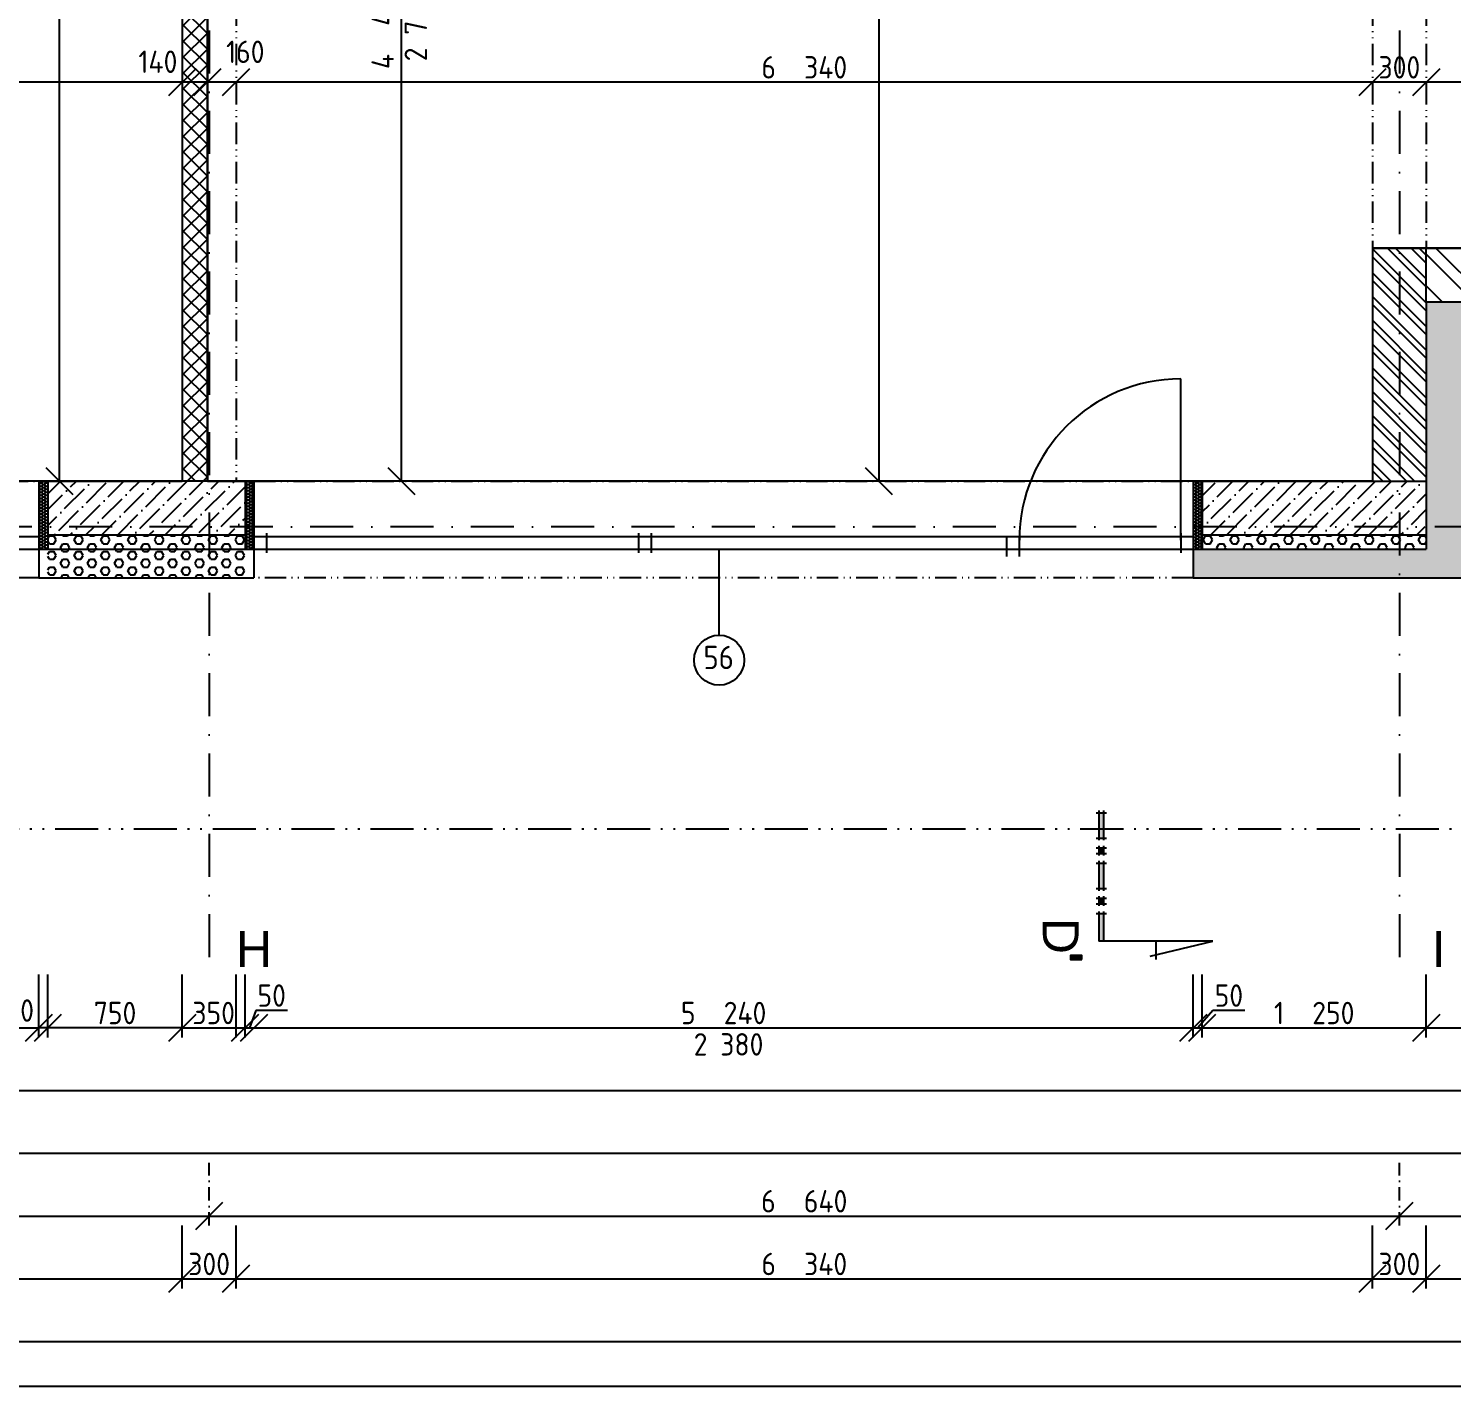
# Model space of a CAD drawing. Extents: x 4511820 to 5180432, y -1526536 to -944957.
# Drawn here: x 5013183 to 5021122, y -1436479 to -1428903 of the extents above; entities that cross this region are included whole.
import ezdxf

# ---------------------------------------------------------------- set-up
doc = ezdxf.new("R2010")
doc.units = 0
doc.header["$MEASUREMENT"] = 0
doc.linetypes.add('ACAD_ISO12W100', pattern=[22, 12, -3, 0.5, -3, 0.5, -3])
doc.linetypes.add('BODKOCIARKOVANA_3', pattern=[5.6, 3, -1.3, 0, -1.3])
doc.layers.get('0').update_dxf_attribs({"linetype": 'CONTINUOUS'})
doc.layers.get('Defpoints').update_dxf_attribs({"color": 61, "linetype": 'CONTINUOUS'})
for name, color, linetype in [('KÓTY', 4, 'CONTINUOUS'), ('MÚRY', 1, 'CONTINUOUS'), ('OKNÁ', 143, 'CONTINUOUS'), ('osi', 253, 'CONTINUOUS'), ('Plochy', 41, 'CONTINUOUS'), ('TENKÁ', 7, 'CONTINUOUS'), ('ŠRAFY', 82, 'CONTINUOUS')]:
    doc.layers.add(name, color=color, linetype=linetype)
doc.styles.add('styl1', font='arial.ttf')
doc.styles.add('STYLE1', font='isocp.shx')
doc.dimstyles.new('STANDARD-50', dxfattribs={"dimtxt": 125, "dimasz": 150, "dimexe": 10, "dimexo": 200, "dimgap": 20, "dimtad": 1, "dimdsep": 46, "dimlunit": 6, "dimtxsty": 'STYLE1', "dimblk1": 'OBLIQUE', "dimblk2": 'OBLIQUE', "dimsah": 1, "dimcen": 2.5, "dimse1": 1, "dimse2": 1, "dimadec": 0, "dimazin": 0, "dimtfac": 1, "dimtmove": 1, "dimatfit": 3, "dimldrblk": 'OBLIQUE', "dimfxl": 1, "dimtolj": 1, "dimtzin": 0, "dimarcsym": 0})
pattern_1 = [(45, (584112, 0), (33.1456304, 121.533978), [156.25, -31.25, 0, -31.25])]
pattern_2 = [(0, (9e-09, -175781), (0, 43.3012702), [25, -50]), (120, (9e-09, -175781), (-37.5, -21.6506351), [25, -50]), (60, (25, -175781), (-37.5, 21.6506351), [25, -50])]
pattern_3 = [(0, (671498.856, -26883.5), (15, 8.660254038), [10, -20]), (120, (671498.856, -26883.5), (-15, 8.660254038), [10, -20]), (60, (671498.856, -26883.5), (1e-14, 17.320508076), [-20, 10])]

# ---------------------------------------------------------------- blocks, each defined once
blk = doc.blocks.new('_OBLIQUE')
at = {"color": 0, "linetype": 'ByBlock'}
blk.add_line((-0.5, -0.5), (0.5, 0.5), dxfattribs=at)
blk = doc.blocks.new('*D13543')
at = {"layer": 'Defpoints', "color": 0}
for p in [(5007576, -1431683), (5014191, -1431683), (5014191, -1435527.7)]:
    blk.add_point(p, dxfattribs=at)
at = {"layer": 'KÓTY', "color": 0, "lineweight": -2}
blk.add_line((5007576, -1435527.7), (5014191, -1435527.7), dxfattribs=at)
at = {"layer": 'KÓTY', "color": 0, "linetype": 'ByBlock', "lineweight": -2, "xscale": 150, "yscale": 150, "zscale": 150, "rotation": 180}
blk.add_blockref('_OBLIQUE', (5007576, -1435527.7), dxfattribs=at)
at = {"layer": 'KÓTY', "color": 0, "linetype": 'ByBlock', "lineweight": -2, "xscale": 150, "yscale": 150, "zscale": 150}
blk.add_blockref('_OBLIQUE', (5014191, -1435527.7), dxfattribs=at)
at = {"layer": 'KÓTY', "color": 0, "insert": (5010883.5, -1435445.2), "char_height": 125, "attachment_point": 5, "style": 'STYLE1'}
blk.add_mtext('\\A1;6ﾠ615', dxfattribs=at)
blk = doc.blocks.new('*D13544')
at = {"layer": 'Defpoints', "color": 0}
for p in [(5014191, -1431683), (5020831, -1431683), (5020831, -1435527.7)]:
    blk.add_point(p, dxfattribs=at)
at = {"layer": 'KÓTY', "color": 0, "lineweight": -2}
blk.add_line((5014191, -1435527.7), (5020831, -1435527.7), dxfattribs=at)
at = {"layer": 'KÓTY', "color": 0, "linetype": 'ByBlock', "lineweight": -2, "xscale": 150, "yscale": 150, "zscale": 150, "rotation": 180}
blk.add_blockref('_OBLIQUE', (5014191, -1435527.7), dxfattribs=at)
at = {"layer": 'KÓTY', "color": 0, "linetype": 'ByBlock', "lineweight": -2, "xscale": 150, "yscale": 150, "zscale": 150}
blk.add_blockref('_OBLIQUE', (5020831, -1435527.7), dxfattribs=at)
at = {"layer": 'KÓTY', "color": 0, "insert": (5017511, -1435445.2), "char_height": 125, "attachment_point": 5, "style": 'STYLE1'}
blk.add_mtext('\\A1;6ﾠ640', dxfattribs=at)
blk = doc.blocks.new('*D13545')
at = {"layer": 'Defpoints', "color": 0}
for p in [(5020831, -1431683), (5027471, -1431683), (5027471, -1435527.7)]:
    blk.add_point(p, dxfattribs=at)
at = {"layer": 'KÓTY', "color": 0, "lineweight": -2}
blk.add_line((5020831, -1435527.7), (5027471, -1435527.7), dxfattribs=at)
at = {"layer": 'KÓTY', "color": 0, "linetype": 'ByBlock', "lineweight": -2, "xscale": 150, "yscale": 150, "zscale": 150, "rotation": 180}
blk.add_blockref('_OBLIQUE', (5020831, -1435527.7), dxfattribs=at)
at = {"layer": 'KÓTY', "color": 0, "linetype": 'ByBlock', "lineweight": -2, "xscale": 150, "yscale": 150, "zscale": 150}
blk.add_blockref('_OBLIQUE', (5027471, -1435527.7), dxfattribs=at)
at = {"layer": 'KÓTY', "color": 0, "insert": (5024151, -1435445.2), "char_height": 125, "attachment_point": 5, "style": 'STYLE1'}
blk.add_mtext('\\A1;6ﾠ640', dxfattribs=at)
blk = doc.blocks.new('*D13555')
at = {"layer": 'Defpoints', "color": 0}
for p in [(5007701, -1431428), (5014041, -1431428), (5014041, -1435877.7)]:
    blk.add_point(p, dxfattribs=at)
at = {"layer": 'KÓTY', "color": 0, "lineweight": -2}
blk.add_line((5007701, -1435877.7), (5014041, -1435877.7), dxfattribs=at)
at = {"layer": 'KÓTY', "color": 0, "linetype": 'ByBlock', "lineweight": -2, "xscale": 150, "yscale": 150, "zscale": 150, "rotation": 180}
blk.add_blockref('_OBLIQUE', (5007701, -1435877.7), dxfattribs=at)
at = {"layer": 'KÓTY', "color": 0, "linetype": 'ByBlock', "lineweight": -2, "xscale": 150, "yscale": 150, "zscale": 150}
blk.add_blockref('_OBLIQUE', (5014041, -1435877.7), dxfattribs=at)
at = {"layer": 'KÓTY', "color": 0, "insert": (5010871, -1435795.2), "char_height": 125, "attachment_point": 5, "style": 'STYLE1'}
blk.add_mtext('\\A1;6ﾠ340', dxfattribs=at)
blk = doc.blocks.new('*D13556')
at = {"layer": 'Defpoints', "color": 0}
for p in [(5014041, -1431428), (5014341, -1431428), (5014341, -1435877.7)]:
    blk.add_point(p, dxfattribs=at)
at = {"layer": 'KÓTY', "color": 0, "lineweight": -2}
blk.add_line((5014041, -1435877.7), (5014341, -1435877.7), dxfattribs=at)
at = {"layer": 'KÓTY', "color": 0, "linetype": 'ByBlock', "lineweight": -2, "xscale": 150, "yscale": 150, "zscale": 150, "rotation": 180}
blk.add_blockref('_OBLIQUE', (5014041, -1435877.7), dxfattribs=at)
at = {"layer": 'KÓTY', "color": 0, "linetype": 'ByBlock', "lineweight": -2, "xscale": 150, "yscale": 150, "zscale": 150}
blk.add_blockref('_OBLIQUE', (5014341, -1435877.7), dxfattribs=at)
at = {"layer": 'KÓTY', "color": 0, "insert": (5014191, -1435795.2), "char_height": 125, "attachment_point": 5, "style": 'STYLE1'}
blk.add_mtext('\\A1;300', dxfattribs=at)
blk = doc.blocks.new('*D13557')
at = {"layer": 'Defpoints', "color": 0}
for p in [(5014341, -1431428), (5020681, -1431428), (5020681, -1435877.7)]:
    blk.add_point(p, dxfattribs=at)
at = {"layer": 'KÓTY', "color": 0, "lineweight": -2}
blk.add_line((5014341, -1435877.7), (5020681, -1435877.7), dxfattribs=at)
at = {"layer": 'KÓTY', "color": 0, "linetype": 'ByBlock', "lineweight": -2, "xscale": 150, "yscale": 150, "zscale": 150, "rotation": 180}
blk.add_blockref('_OBLIQUE', (5014341, -1435877.7), dxfattribs=at)
at = {"layer": 'KÓTY', "color": 0, "linetype": 'ByBlock', "lineweight": -2, "xscale": 150, "yscale": 150, "zscale": 150}
blk.add_blockref('_OBLIQUE', (5020681, -1435877.7), dxfattribs=at)
at = {"layer": 'KÓTY', "color": 0, "insert": (5017511, -1435795.2), "char_height": 125, "attachment_point": 5, "style": 'STYLE1'}
blk.add_mtext('\\A1;6ﾠ340', dxfattribs=at)
blk = doc.blocks.new('*D13558')
at = {"layer": 'Defpoints', "color": 0}
for p in [(5020681, -1431428), (5020981, -1431428), (5020981, -1435877.7)]:
    blk.add_point(p, dxfattribs=at)
at = {"layer": 'KÓTY', "color": 0, "lineweight": -2}
blk.add_line((5020681, -1435877.7), (5020981, -1435877.7), dxfattribs=at)
at = {"layer": 'KÓTY', "color": 0, "linetype": 'ByBlock', "lineweight": -2, "xscale": 150, "yscale": 150, "zscale": 150, "rotation": 180}
blk.add_blockref('_OBLIQUE', (5020681, -1435877.7), dxfattribs=at)
at = {"layer": 'KÓTY', "color": 0, "linetype": 'ByBlock', "lineweight": -2, "xscale": 150, "yscale": 150, "zscale": 150}
blk.add_blockref('_OBLIQUE', (5020981, -1435877.7), dxfattribs=at)
at = {"layer": 'KÓTY', "color": 0, "insert": (5020831, -1435795.2), "char_height": 125, "attachment_point": 5, "style": 'STYLE1'}
blk.add_mtext('\\A1;300', dxfattribs=at)
blk = doc.blocks.new('*D13560')
at = {"layer": 'Defpoints', "color": 0}
for p in [(4980571, -1429158), (5040921, -1429158), (5040921, -1435177.7)]:
    blk.add_point(p, dxfattribs=at)
at = {"layer": 'KÓTY', "color": 0, "lineweight": -2}
blk.add_line((4980571, -1435177.7), (5040921, -1435177.7), dxfattribs=at)
at = {"layer": 'KÓTY', "color": 0, "linetype": 'ByBlock', "lineweight": -2, "xscale": 150, "yscale": 150, "zscale": 150, "rotation": 180}
blk.add_blockref('_OBLIQUE', (4980571, -1435177.7), dxfattribs=at)
at = {"layer": 'KÓTY', "color": 0, "linetype": 'ByBlock', "lineweight": -2, "xscale": 150, "yscale": 150, "zscale": 150}
blk.add_blockref('_OBLIQUE', (5040921, -1435177.7), dxfattribs=at)
at = {"layer": 'KÓTY', "color": 0, "insert": (5010746, -1435095.2), "char_height": 125, "attachment_point": 5, "style": 'STYLE1'}
blk.add_mtext('\\A1;60ﾠ350', dxfattribs=at)
blk = doc.blocks.new('*D13564')
at = {"layer": 'Defpoints', "color": 0}
for p in [(5027241, -1430128), (5020981, -1430428), (5027241, -1435877.7)]:
    blk.add_point(p, dxfattribs=at)
at = {"layer": 'KÓTY', "color": 0, "lineweight": -2}
blk.add_line((5020981, -1435877.7), (5027241, -1435877.7), dxfattribs=at)
at = {"layer": 'KÓTY', "color": 0, "linetype": 'ByBlock', "lineweight": -2, "xscale": 150, "yscale": 150, "zscale": 150, "rotation": 180}
blk.add_blockref('_OBLIQUE', (5020981, -1435877.7), dxfattribs=at)
at = {"layer": 'KÓTY', "color": 0, "linetype": 'ByBlock', "lineweight": -2, "xscale": 150, "yscale": 150, "zscale": 150}
blk.add_blockref('_OBLIQUE', (5027241, -1435877.7), dxfattribs=at)
at = {"layer": 'KÓTY', "color": 0, "insert": (5024111, -1435795.2), "char_height": 125, "attachment_point": 5, "style": 'STYLE1'}
blk.add_mtext('\\A1;6ﾠ260', dxfattribs=at)
blk = doc.blocks.new('*D13573')
at = {"layer": 'Defpoints', "color": 0}
for p in [(5022731, -1430428), (5020981, -1431808), (5022731, -1434477.7)]:
    blk.add_point(p, dxfattribs=at)
at = {"layer": 'KÓTY', "color": 0, "lineweight": -2}
blk.add_line((5020981, -1434477.7), (5022731, -1434477.7), dxfattribs=at)
at = {"layer": 'KÓTY', "color": 0, "linetype": 'ByBlock', "lineweight": -2, "xscale": 150, "yscale": 150, "zscale": 150, "rotation": 180}
blk.add_blockref('_OBLIQUE', (5020981, -1434477.7), dxfattribs=at)
at = {"layer": 'KÓTY', "color": 0, "linetype": 'ByBlock', "lineweight": -2, "xscale": 150, "yscale": 150, "zscale": 150}
blk.add_blockref('_OBLIQUE', (5022731, -1434477.7), dxfattribs=at)
at = {"layer": 'KÓTY', "color": 0, "insert": (5021856, -1434395.2), "char_height": 125, "attachment_point": 5, "style": 'STYLE1'}
blk.add_mtext('\\A1;1ﾠ750', dxfattribs=at)
blk = doc.blocks.new('*D13579')
at = {"layer": 'Defpoints', "color": 0}
for p in [(5040921, -1431808), (5007451, -1431968), (5040921, -1434827.7)]:
    blk.add_point(p, dxfattribs=at)
at = {"layer": 'KÓTY', "color": 0, "lineweight": -2}
blk.add_line((5007451, -1434827.7), (5040921, -1434827.7), dxfattribs=at)
at = {"layer": 'KÓTY', "color": 0, "linetype": 'ByBlock', "lineweight": -2, "xscale": 150, "yscale": 150, "zscale": 150, "rotation": 180}
blk.add_blockref('_OBLIQUE', (5007451, -1434827.7), dxfattribs=at)
at = {"layer": 'KÓTY', "color": 0, "linetype": 'ByBlock', "lineweight": -2, "xscale": 150, "yscale": 150, "zscale": 150}
blk.add_blockref('_OBLIQUE', (5040921, -1434827.7), dxfattribs=at)
at = {"layer": 'KÓTY', "color": 0, "insert": (5024186, -1434745.2), "char_height": 125, "attachment_point": 5, "style": 'STYLE1'}
blk.add_mtext('\\A1;33ﾠ470', dxfattribs=at)
blk = doc.blocks.new('*D13583')
at = {"layer": 'Defpoints', "color": 0}
for p in [(5014041, -1431808), (5014391, -1431808), (5014391, -1434477.7)]:
    blk.add_point(p, dxfattribs=at)
at = {"layer": 'KÓTY', "color": 0, "lineweight": -2}
blk.add_line((5014041, -1434477.7), (5014391, -1434477.7), dxfattribs=at)
at = {"layer": 'KÓTY', "color": 0, "linetype": 'ByBlock', "lineweight": -2, "xscale": 150, "yscale": 150, "zscale": 150, "rotation": 180}
blk.add_blockref('_OBLIQUE', (5014041, -1434477.7), dxfattribs=at)
at = {"layer": 'KÓTY', "color": 0, "linetype": 'ByBlock', "lineweight": -2, "xscale": 150, "yscale": 150, "zscale": 150}
blk.add_blockref('_OBLIQUE', (5014391, -1434477.7), dxfattribs=at)
at = {"layer": 'KÓTY', "color": 0, "insert": (5014216, -1434395.2), "char_height": 125, "attachment_point": 5, "style": 'STYLE1'}
blk.add_mtext('\\A1;350', dxfattribs=at)
blk = doc.blocks.new('*D13584')
at = {"layer": 'Defpoints', "color": 0}
for p in [(5014391, -1431808), (5014441, -1431808), (5014441, -1434477.7)]:
    blk.add_point(p, dxfattribs=at)
at = {"layer": 'KÓTY', "color": 0, "lineweight": -2}
for p, q in [((5014451, -1434380.5), (5014416, -1434477.7)), ((5014628.6, -1434380.5), (5014451, -1434380.5)), ((5014391, -1434477.7), (5014441, -1434477.7))]:
    blk.add_line(p, q, dxfattribs=at)
at = {"layer": 'KÓTY', "color": 0, "linetype": 'ByBlock', "lineweight": -2, "xscale": 150, "yscale": 150, "zscale": 150, "rotation": 180}
blk.add_blockref('_OBLIQUE', (5014391, -1434477.7), dxfattribs=at)
at = {"layer": 'KÓTY', "color": 0, "linetype": 'ByBlock', "lineweight": -2, "xscale": 150, "yscale": 150, "zscale": 150}
blk.add_blockref('_OBLIQUE', (5014441, -1434477.7), dxfattribs=at)
at = {"layer": 'KÓTY', "color": 0, "insert": (5014539.8, -1434298), "char_height": 125, "attachment_point": 5, "style": 'STYLE1'}
blk.add_mtext('\\A1;50', dxfattribs=at)
blk = doc.blocks.new('*D13592')
at = {"layer": 'Defpoints', "color": 0}
for p in [(5008001, -1431968), (5013241, -1431968), (5013241, -1434477.7)]:
    blk.add_point(p, dxfattribs=at)
at = {"layer": 'KÓTY', "color": 0, "lineweight": -2}
blk.add_line((5008001, -1434477.7), (5013241, -1434477.7), dxfattribs=at)
at = {"layer": 'KÓTY', "color": 0, "linetype": 'ByBlock', "lineweight": -2, "xscale": 150, "yscale": 150, "zscale": 150, "rotation": 180}
blk.add_blockref('_OBLIQUE', (5008001, -1434477.7), dxfattribs=at)
at = {"layer": 'KÓTY', "color": 0, "linetype": 'ByBlock', "lineweight": -2, "xscale": 150, "yscale": 150, "zscale": 150}
blk.add_blockref('_OBLIQUE', (5013241, -1434477.7), dxfattribs=at)
at = {"layer": 'KÓTY', "color": 0, "insert": (5010621, -1434395.2), "char_height": 125, "attachment_point": 5, "style": 'STYLE1'}
blk.add_mtext('\\A1;5ﾠ240', dxfattribs=at)
blk = doc.blocks.new('*D13594')
at = {"layer": 'Defpoints', "color": 0}
for p in [(5019731, -1431808), (5020981, -1431808), (5020981, -1434477.7)]:
    blk.add_point(p, dxfattribs=at)
at = {"layer": 'KÓTY', "color": 0, "lineweight": -2}
blk.add_line((5019731, -1434477.7), (5020981, -1434477.7), dxfattribs=at)
at = {"layer": 'KÓTY', "color": 0, "linetype": 'ByBlock', "lineweight": -2, "xscale": 150, "yscale": 150, "zscale": 150, "rotation": 180}
blk.add_blockref('_OBLIQUE', (5019731, -1434477.7), dxfattribs=at)
at = {"layer": 'KÓTY', "color": 0, "linetype": 'ByBlock', "lineweight": -2, "xscale": 150, "yscale": 150, "zscale": 150}
blk.add_blockref('_OBLIQUE', (5020981, -1434477.7), dxfattribs=at)
at = {"layer": 'KÓTY', "color": 0, "insert": (5020356, -1434395.2), "char_height": 125, "attachment_point": 5, "style": 'STYLE1'}
blk.add_mtext('\\A1;1ﾠ250', dxfattribs=at)
blk = doc.blocks.new('*D13595')
at = {"layer": 'Defpoints', "color": 0}
for p in [(5019681, -1431808), (5019731, -1431808), (5019731, -1434477.7)]:
    blk.add_point(p, dxfattribs=at)
at = {"layer": 'KÓTY', "color": 0, "lineweight": -2}
for p, q in [((5019791, -1434380.5), (5019706, -1434477.7)), ((5019968.6, -1434380.5), (5019791, -1434380.5)), ((5019681, -1434477.7), (5019731, -1434477.7))]:
    blk.add_line(p, q, dxfattribs=at)
at = {"layer": 'KÓTY', "color": 0, "linetype": 'ByBlock', "lineweight": -2, "xscale": 150, "yscale": 150, "zscale": 150, "rotation": 180}
blk.add_blockref('_OBLIQUE', (5019681, -1434477.7), dxfattribs=at)
at = {"layer": 'KÓTY', "color": 0, "linetype": 'ByBlock', "lineweight": -2, "xscale": 150, "yscale": 150, "zscale": 150}
blk.add_blockref('_OBLIQUE', (5019731, -1434477.7), dxfattribs=at)
at = {"layer": 'KÓTY', "color": 0, "insert": (5019879.8, -1434298), "char_height": 125, "attachment_point": 5, "style": 'STYLE1'}
blk.add_mtext('\\A1;50', dxfattribs=at)
blk = doc.blocks.new('*D21732')
at = {"layer": 'Defpoints', "color": 0}
for p in [(5020981, -1429202.5), (5020981, -1429202.5), (5024591, -1429202.5)]:
    blk.add_point(p, dxfattribs=at)
at = {"layer": 'KÓTY', "color": 0, "lineweight": -2}
blk.add_line((5024591, -1429202.5), (5020981, -1429202.5), dxfattribs=at)
at = {"layer": 'KÓTY', "color": 0, "linetype": 'ByBlock', "lineweight": -2, "xscale": 150, "yscale": 150, "zscale": 150, "rotation": 180}
blk.add_blockref('_OBLIQUE', (5020981, -1429202.5), dxfattribs=at)
at = {"layer": 'KÓTY', "color": 0, "linetype": 'ByBlock', "lineweight": -2, "xscale": 150, "yscale": 150, "zscale": 150}
blk.add_blockref('_OBLIQUE', (5024591, -1429202.5), dxfattribs=at)
at = {"layer": 'KÓTY', "color": 0, "insert": (5022786, -1429120), "char_height": 125, "attachment_point": 5, "style": 'STYLE1'}
blk.add_mtext('\\A1;3ﾠ610', dxfattribs=at)
blk = doc.blocks.new('*D21733')
at = {"layer": 'Defpoints', "color": 0}
for p in [(5020681, -1429202.5), (5020681, -1429202.5), (5020981, -1429202.5)]:
    blk.add_point(p, dxfattribs=at)
at = {"layer": 'KÓTY', "color": 0, "lineweight": -2}
blk.add_line((5020981, -1429202.5), (5020681, -1429202.5), dxfattribs=at)
at = {"layer": 'KÓTY', "color": 0, "linetype": 'ByBlock', "lineweight": -2, "xscale": 150, "yscale": 150, "zscale": 150, "rotation": 180}
blk.add_blockref('_OBLIQUE', (5020681, -1429202.5), dxfattribs=at)
at = {"layer": 'KÓTY', "color": 0, "linetype": 'ByBlock', "lineweight": -2, "xscale": 150, "yscale": 150, "zscale": 150}
blk.add_blockref('_OBLIQUE', (5020981, -1429202.5), dxfattribs=at)
at = {"layer": 'KÓTY', "color": 0, "insert": (5020831, -1429120), "char_height": 125, "attachment_point": 5, "style": 'STYLE1'}
blk.add_mtext('\\A1;300', dxfattribs=at)
blk = doc.blocks.new('*D21734')
at = {"layer": 'Defpoints', "color": 0}
for p in [(5014341, -1429202.5), (5014341, -1429218), (5020681, -1429202.5)]:
    blk.add_point(p, dxfattribs=at)
at = {"layer": 'KÓTY', "color": 0, "lineweight": -2}
blk.add_line((5020681, -1429202.5), (5014341, -1429202.5), dxfattribs=at)
at = {"layer": 'KÓTY', "color": 0, "linetype": 'ByBlock', "lineweight": -2, "xscale": 150, "yscale": 150, "zscale": 150, "rotation": 180}
blk.add_blockref('_OBLIQUE', (5014341, -1429202.5), dxfattribs=at)
at = {"layer": 'KÓTY', "color": 0, "linetype": 'ByBlock', "lineweight": -2, "xscale": 150, "yscale": 150, "zscale": 150}
blk.add_blockref('_OBLIQUE', (5020681, -1429202.5), dxfattribs=at)
at = {"layer": 'KÓTY', "color": 0, "insert": (5017511, -1429120), "char_height": 125, "attachment_point": 5, "style": 'STYLE1'}
blk.add_mtext('\\A1;6ﾠ340', dxfattribs=at)
blk = doc.blocks.new('*D21735')
at = {"layer": 'Defpoints', "color": 0}
for p in [(5014181, -1429202.5), (5014181, -1429218), (5014341, -1429218)]:
    blk.add_point(p, dxfattribs=at)
at = {"layer": 'KÓTY', "color": 0, "lineweight": -2}
blk.add_line((5014341, -1429202.5), (5014181, -1429202.5), dxfattribs=at)
at = {"layer": 'KÓTY', "color": 0, "linetype": 'ByBlock', "lineweight": -2, "xscale": 150, "yscale": 150, "zscale": 150, "rotation": 180}
blk.add_blockref('_OBLIQUE', (5014181, -1429202.5), dxfattribs=at)
at = {"layer": 'KÓTY', "color": 0, "linetype": 'ByBlock', "lineweight": -2, "xscale": 150, "yscale": 150, "zscale": 150}
blk.add_blockref('_OBLIQUE', (5014341, -1429202.5), dxfattribs=at)
at = {"layer": 'KÓTY', "color": 0, "insert": (5014392.5, -1429033.5), "char_height": 125, "attachment_point": 5, "style": 'STYLE1'}
blk.add_mtext('\\A1;160', dxfattribs=at)
blk = doc.blocks.new('*D21736')
at = {"layer": 'Defpoints', "color": 0}
for p in [(5014041, -1429202.5), (5014041, -1429218), (5014181, -1429218)]:
    blk.add_point(p, dxfattribs=at)
at = {"layer": 'KÓTY', "color": 0, "lineweight": -2}
blk.add_line((5014181, -1429202.5), (5014041, -1429202.5), dxfattribs=at)
at = {"layer": 'KÓTY', "color": 0, "linetype": 'ByBlock', "lineweight": -2, "xscale": 150, "yscale": 150, "zscale": 150, "rotation": 180}
blk.add_blockref('_OBLIQUE', (5014041, -1429202.5), dxfattribs=at)
at = {"layer": 'KÓTY', "color": 0, "linetype": 'ByBlock', "lineweight": -2, "xscale": 150, "yscale": 150, "zscale": 150}
blk.add_blockref('_OBLIQUE', (5014181, -1429202.5), dxfattribs=at)
at = {"layer": 'KÓTY', "color": 0, "insert": (5013905, -1429089), "char_height": 125, "attachment_point": 5, "style": 'STYLE1'}
blk.add_mtext('\\A1;140', dxfattribs=at)
blk = doc.blocks.new('*D21737')
at = {"layer": 'Defpoints', "color": 0}
for p in [(5007701, -1429202.5), (5007701, -1429218), (5014041, -1429218)]:
    blk.add_point(p, dxfattribs=at)
at = {"layer": 'KÓTY', "color": 0, "lineweight": -2}
blk.add_line((5014041, -1429202.5), (5007701, -1429202.5), dxfattribs=at)
at = {"layer": 'KÓTY', "color": 0, "linetype": 'ByBlock', "lineweight": -2, "xscale": 150, "yscale": 150, "zscale": 150, "rotation": 180}
blk.add_blockref('_OBLIQUE', (5007701, -1429202.5), dxfattribs=at)
at = {"layer": 'KÓTY', "color": 0, "linetype": 'ByBlock', "lineweight": -2, "xscale": 150, "yscale": 150, "zscale": 150}
blk.add_blockref('_OBLIQUE', (5014041, -1429202.5), dxfattribs=at)
at = {"layer": 'KÓTY', "color": 0, "insert": (5010871, -1429120), "char_height": 125, "attachment_point": 5, "style": 'STYLE1'}
blk.add_mtext('\\A1;6ﾠ340', dxfattribs=at)
blk = doc.blocks.new('*D21805')
at = {"layer": 'Defpoints', "color": 0}
for p in [(5020981, -1427008), (5020981, -1430128), (5021542, -1430128)]:
    blk.add_point(p, dxfattribs=at)
at = {"layer": 'KÓTY', "color": 0, "lineweight": -2}
blk.add_line((5021542, -1427008), (5021542, -1430128), dxfattribs=at)
at = {"layer": 'KÓTY', "color": 0, "linetype": 'ByBlock', "lineweight": -2, "xscale": 150, "yscale": 150, "zscale": 150}
for p, rotation in [((5021542, -1427008), 90), ((5021542, -1430128), 270)]:
    blk.add_blockref('_OBLIQUE', p, dxfattribs=dict(at, rotation=rotation))
at = {"layer": 'KÓTY', "color": 0, "insert": (5021459.5, -1428568), "char_height": 125, "attachment_point": 5, "rotation": 90, "style": 'STYLE1'}
blk.add_mtext('\\A1;3ﾠ120', dxfattribs=at)
blk = doc.blocks.new('*D21845')
at = {"layer": 'Defpoints', "color": 0}
for p in [(5014341, -1427008), (5014391, -1431428), (5015262.5, -1431428)]:
    blk.add_point(p, dxfattribs=at)
at = {"layer": 'KÓTY', "color": 0, "lineweight": -2}
blk.add_line((5015262.5, -1427008), (5015262.5, -1431428), dxfattribs=at)
at = {"layer": 'KÓTY', "color": 0, "linetype": 'ByBlock', "lineweight": -2, "xscale": 150, "yscale": 150, "zscale": 150}
for p, rotation in [((5015262.5, -1427008), 90), ((5015262.5, -1431428), 270)]:
    blk.add_blockref('_OBLIQUE', p, dxfattribs=dict(at, rotation=rotation))
at = {"layer": 'KÓTY', "color": 0, "insert": (5015159, -1428890), "char_height": 125, "attachment_point": 5, "rotation": 90, "style": 'STYLE1'}
blk.add_mtext('\\A1;4ﾠ420', dxfattribs=at)
blk = doc.blocks.new('*D33595')
at = {"layer": 'Defpoints', "color": 0}
for p in [(5020681, -1425658), (5017926.5, -1431428), (5020681, -1431428)]:
    blk.add_point(p, dxfattribs=at)
at = {"layer": 'KÓTY', "color": 0, "lineweight": -2}
blk.add_line((5017926.5, -1425658), (5017926.5, -1431428), dxfattribs=at)
at = {"layer": 'KÓTY', "color": 0, "linetype": 'ByBlock', "lineweight": -2, "xscale": 150, "yscale": 150, "zscale": 150}
for p, rotation in [((5017926.5, -1425658), 90), ((5017926.5, -1431428), 270)]:
    blk.add_blockref('_OBLIQUE', p, dxfattribs=dict(at, rotation=rotation))
at = {"layer": 'KÓTY', "color": 0, "insert": (5017843.5, -1427915), "char_height": 125, "attachment_point": 5, "rotation": 90, "style": 'STYLE1'}
blk.add_mtext('\\A1;5ﾠ770', dxfattribs=at)
blk = doc.blocks.new('*D42747')
at = {"layer": 'Defpoints', "color": 0}
for p in [(5013814.5, -1425423), (5013355, -1431428), (5013814.5, -1431428)]:
    blk.add_point(p, dxfattribs=at)
at = {"layer": 'KÓTY', "color": 0, "lineweight": -2}
blk.add_line((5013355, -1425423), (5013355, -1431428), dxfattribs=at)
at = {"layer": 'KÓTY', "color": 0, "linetype": 'ByBlock', "lineweight": -2, "xscale": 150, "yscale": 150, "zscale": 150}
for p, rotation in [((5013355, -1425423), 90), ((5013355, -1431428), 270)]:
    blk.add_blockref('_OBLIQUE', p, dxfattribs=dict(at, rotation=rotation))
at = {"layer": 'KÓTY', "color": 0, "insert": (5013272.5, -1428425.5), "char_height": 125, "attachment_point": 5, "rotation": 90, "style": 'STYLE1'}
blk.add_mtext('\\A1;6ﾠ005', dxfattribs=at)
blk = doc.blocks.new('*D48890')
at = {"layer": 'Defpoints', "color": 0}
for p in [(5013291, -1431808), (5014041, -1431808), (5013291, -1434477.7)]:
    blk.add_point(p, dxfattribs=at)
at = {"layer": 'KÓTY', "color": 0, "lineweight": -2}
blk.add_line((5014041, -1434477.7), (5013291, -1434477.7), dxfattribs=at)
at = {"layer": 'KÓTY', "color": 0, "linetype": 'ByBlock', "lineweight": -2, "xscale": 150, "yscale": 150, "zscale": 150, "rotation": 180}
blk.add_blockref('_OBLIQUE', (5013291, -1434477.7), dxfattribs=at)
at = {"layer": 'KÓTY', "color": 0, "linetype": 'ByBlock', "lineweight": -2, "xscale": 150, "yscale": 150, "zscale": 150}
blk.add_blockref('_OBLIQUE', (5014041, -1434477.7), dxfattribs=at)
at = {"layer": 'KÓTY', "color": 0, "insert": (5013666, -1434395.2), "char_height": 125, "attachment_point": 5, "style": 'STYLE1'}
blk.add_mtext('\\A1;750', dxfattribs=at)
blk = doc.blocks.new('*D48891')
at = {"layer": 'Defpoints', "color": 0}
for p in [(5013241, -1431808), (5013291, -1431808), (5013241, -1434477.7)]:
    blk.add_point(p, dxfattribs=at)
at = {"layer": 'KÓTY', "color": 0, "lineweight": -2}
blk.add_line((5013291, -1434477.7), (5013241, -1434477.7), dxfattribs=at)
at = {"layer": 'KÓTY', "color": 0, "linetype": 'ByBlock', "lineweight": -2, "xscale": 150, "yscale": 150, "zscale": 150, "rotation": 180}
blk.add_blockref('_OBLIQUE', (5013241, -1434477.7), dxfattribs=at)
at = {"layer": 'KÓTY', "color": 0, "linetype": 'ByBlock', "lineweight": -2, "xscale": 150, "yscale": 150, "zscale": 150}
blk.add_blockref('_OBLIQUE', (5013291, -1434477.7), dxfattribs=at)
at = {"layer": 'KÓTY', "color": 0, "insert": (5013134.5, -1434381.5), "char_height": 125, "attachment_point": 5, "style": 'STYLE1'}
blk.add_mtext('\\A1;50', dxfattribs=at)
blk = doc.blocks.new('*D48892')
at = {"layer": 'Defpoints', "color": 0}
for p in [(5014441, -1431808), (5019681, -1431808), (5019681, -1434477.7)]:
    blk.add_point(p, dxfattribs=at)
at = {"layer": 'KÓTY', "color": 0, "lineweight": -2}
blk.add_line((5014441, -1434477.7), (5019681, -1434477.7), dxfattribs=at)
at = {"layer": 'KÓTY', "color": 0, "linetype": 'ByBlock', "lineweight": -2, "xscale": 150, "yscale": 150, "zscale": 150, "rotation": 180}
blk.add_blockref('_OBLIQUE', (5014441, -1434477.7), dxfattribs=at)
at = {"layer": 'KÓTY', "color": 0, "linetype": 'ByBlock', "lineweight": -2, "xscale": 150, "yscale": 150, "zscale": 150}
blk.add_blockref('_OBLIQUE', (5019681, -1434477.7), dxfattribs=at)
at = {"layer": 'KÓTY', "color": 0, "insert": (5017061, -1434395.2), "char_height": 125, "attachment_point": 5, "style": 'STYLE1'}
blk.add_mtext('\\A1;5ﾠ240', dxfattribs=at)

msp = doc.modelspace()

# ---------------------------------------------------------------- hatches: boundary and pattern name
at = {"layer": 'TENKÁ'}
h = msp.add_hatch(color=256, dxfattribs=at)
h.dxf.hatch_style = 1
h.paths.add_polyline_path([(5019182.125, -1433419.482), (5019156.25, -1433419.482), (5019156.25, -1433278.357), (5019182.125, -1433278.357)])
h = msp.add_hatch(color=256, dxfattribs=at)
h.dxf.hatch_style = 1
h.paths.add_polyline_path([(5019182.125, -1433504.607), (5019156.25, -1433504.607), (5019156.25, -1433474.357), (5019182.125, -1433474.357)])
h = msp.add_hatch(color=256, dxfattribs=at)
h.dxf.hatch_style = 1
h.paths.add_polyline_path([(5019182.125, -1433559.482), (5019182.125, -1433700.607), (5019156.25, -1433700.607), (5019156.25, -1433559.482)])
h = msp.add_hatch(color=256, dxfattribs=at)
h.dxf.hatch_style = 1
h.paths.add_polyline_path([(5019182.125, -1433785.732), (5019156.25, -1433785.732), (5019156.25, -1433755.482), (5019182.125, -1433755.482)])
h = msp.add_hatch(color=256, dxfattribs=at)
h.dxf.hatch_style = 1
h.paths.add_polyline_path([(5019182.125, -1433840.607), (5019182.125, -1433994.232), (5019156.25, -1433994.232), (5019156.25, -1433840.607)])
h = msp.add_hatch(color=256, dxfattribs=at)
h.dxf.hatch_style = 1
h.paths.add_polyline_path([(5019060.125, -1434073.982), (5018996.5, -1434073.982), (5018996.5, -1434097.607), (5019060.125, -1434097.607)])
at = {"layer": 'ŠRAFY'}
h = msp.add_hatch(dxfattribs=at)
h.set_pattern_fill('ANSI37', color=256, scale=500)
h.set_pattern_definition([(45, (584112, 0), (-44.1941738, 44.1941738), []), (135, (584112, 0), (-44.1941738, -44.1941738), [])])
h.paths.add_polyline_path([(5014041, -1431428.048), (5014181, -1431428.048), (5014181, -1427008.048), (5014041, -1427008.048)])
h = msp.add_hatch(dxfattribs=at)
h.set_pattern_fill('ANSI32', color=256, scale=250, angle=90)
h.set_pattern_definition([(135, (-10132.71, -87677), (-66.2912607, -66.2912607), []), (135, (-10132.71, -87632.81), (-66.2912607, -66.2912607), [])])
h.paths.add_polyline_path([(5020681, -1430128.048), (5020681, -1431428.048), (5020981, -1431428.048), (5020981, -1430428.048), (5020981, -1430128.048)])
h = msp.add_hatch(dxfattribs=at)
h.set_pattern_fill('ANSI32', color=256, scale=500, angle=90)
h.set_pattern_definition([(135, (584112, 0), (-132.5825215, -132.5825215), []), (135, (584112, 88.39), (-132.5825215, -132.5825215), [])])
h.paths.add_polyline_path([(5020981, -1430428.048), (5022731, -1430428.048), (5022731, -1430358.048), (5022731, -1430128.048), (5020981, -1430128.048)])
h = msp.add_hatch(dxfattribs=at)
h.set_pattern_fill('HEX', color=256, scale=200)
h.set_pattern_definition(pattern_2)
h.paths.add_polyline_path([(5019731, -1431808.048), (5019681, -1431808.048), (5019681, -1431968.048), (5020381, -1431968.048), (5020781, -1431968.048), (5021181, -1431968.048), (5021181, -1431428.048), (5021181, -1430628.048), (5022731, -1430628.048), (5022731, -1430428.048), (5020981, -1430428.048), (5020981, -1431428.048), (5020981, -1431808.048)])
h = msp.add_hatch(dxfattribs=at)
h.set_pattern_fill('HONEY', color=256, scale=80)
h.set_pattern_definition(pattern_3)
h.paths.add_polyline_path([(5013291, -1431728.048), (5013291, -1431428.048), (5013241, -1431428.048), (5013241, -1431738.048), (5013241, -1431808.048), (5013291, -1431808.048)])
h = msp.add_hatch(dxfattribs=at)
h.set_pattern_fill('ANSI36', color=256, scale=500)
h.set_pattern_definition(pattern_1)
h.paths.add_polyline_path([(5014391, -1431428.048), (5014341, -1431428.048), (5014181, -1431428.048), (5014041, -1431428.048), (5013291, -1431428.048), (5013291, -1431728.048), (5014391, -1431728.048)])
h = msp.add_hatch(dxfattribs=at)
h.set_pattern_fill('HONEY', color=256, scale=80)
h.set_pattern_definition(pattern_3)
h.paths.add_polyline_path([(5014391, -1431808.048), (5014441, -1431808.048), (5014441, -1431738.048), (5014441, -1431428.048), (5014391, -1431428.048), (5014391, -1431728.048)])
h = msp.add_hatch(dxfattribs=at)
h.set_pattern_fill('HONEY', color=256, scale=80)
h.set_pattern_definition(pattern_3)
h.paths.add_polyline_path([(5019731, -1431808.048), (5019731, -1431728.048), (5019731, -1431428.048), (5019681, -1431428.048), (5019681, -1431738.048), (5019681, -1431808.048)])
h = msp.add_hatch(dxfattribs=at)
h.set_pattern_fill('ANSI36', color=256, scale=500)
h.set_pattern_definition(pattern_1)
h.paths.add_polyline_path([(5020981, -1431728.048), (5020981, -1431428.048), (5020681, -1431428.048), (5019731, -1431428.048), (5019731, -1431728.048)])
h = msp.add_hatch(dxfattribs=at)
h.set_pattern_fill('HEX', color=256, scale=200)
h.set_pattern_definition(pattern_2)
h.paths.add_polyline_path([(5014391, -1431728.048), (5013291, -1431728.048), (5013291, -1431808.048), (5014391, -1431808.048)])
h = msp.add_hatch(dxfattribs=at)
h.set_pattern_fill('HEX', color=256, scale=200)
h.set_pattern_definition(pattern_2)
h.paths.add_polyline_path([(5020981, -1431808.048), (5020981, -1431728.048), (5019731, -1431728.048), (5019731, -1431808.048)])
h = msp.add_hatch(dxfattribs=at)
h.set_pattern_fill('HEX', color=256, scale=200)
h.set_pattern_definition(pattern_2)
h.paths.add_polyline_path([(5014391, -1431968.048), (5014391, -1431808.048), (5014341, -1431808.048), (5014041, -1431808.048), (5013291, -1431808.048), (5013291, -1431968.048)])

# ---------------------------------------------------------------- linework, layer by layer
at = {"layer": 'KÓTY', "ltscale": 25}
for p, q in [((5013241, -1434531.142), (5013241, -1434181.142)), ((5013291, -1434531.142), (5013291, -1434181.142)), ((5014041, -1434531.142), (5014041, -1434181.142)), ((5014341, -1434531.142), (5014341, -1434181.142)), ((5014391, -1434531.142), (5014391, -1434181.142)), ((5019681, -1434531.142), (5019681, -1434181.142)), ((5019731, -1434531.142), (5019731, -1434181.142)), ((5019731, -1434531.142), (5019731, -1434181.142)), ((5020981, -1434531.142), (5020981, -1434181.142)), ((5014041, -1435931.142), (5014041, -1435581.142)), ((5014341, -1435931.142), (5014341, -1435581.142)), ((5020681, -1435931.142), (5020681, -1435581.142)), ((5020981, -1435931.142), (5020981, -1435581.142))]:
    msp.add_line(p, q, dxfattribs=at)
at = {"layer": 'KÓTY', "linetype": 'BODKOCIARKOVANA_3', "ltscale": 25}
for p, q in [((5014191, -1435581.142), (5014191, -1435231.142)), ((5020831, -1435581.142), (5020831, -1435231.142))]:
    msp.add_line(p, q, dxfattribs=at)
at = {"layer": 'MÚRY'}
for p, q in [((5014041, -1425423.048), (5014041, -1431428.048)), ((5014181, -1427008.048), (5014181, -1431428.048)), ((5020681, -1430128.048), (5022731, -1430128.048)), ((5020681, -1430128.048), (5020681, -1431428.048)), ((5013241, -1431428.048), (5014041, -1431428.048)), ((5013241, -1431428.048), (5013241, -1431968.048)), ((5014181, -1431428.048), (5014441, -1431428.048)), ((5014441, -1431428.048), (5014441, -1431968.048)), ((5019681, -1431428.048), (5020681, -1431428.048)), ((5019681, -1431428.048), (5019681, -1431968.048)), ((5013241, -1431968.048), (5014441, -1431968.048)), ((5019681, -1431968.048), (5020781, -1431968.048)), ((5020381, -1431968.048), (5021181, -1431968.048))]:
    msp.add_line(p, q, dxfattribs=at)
at = {"layer": 'OKNÁ', "ltscale": 0.25}
for p, q in [((5019611, -1431758.048), (5019611, -1430858.048)), ((5019611, -1431738.048), (5019611, -1431628.048)), ((5019611, -1431738.048), (5019611, -1431628.048)), ((5014511, -1431718.048), (5014511, -1431828.048)), ((5016586, -1431718.048), (5016586, -1431828.048)), ((5016656, -1431718.048), (5016656, -1431828.048)), ((5019611, -1431718.048), (5019611, -1431828.048)), ((5008001, -1431738.048), (5013241, -1431738.048)), ((5014441, -1431738.048), (5019681, -1431738.048)), ((5018641, -1431848.048), (5018641, -1431738.048)), ((5018711, -1431848.048), (5018711, -1431738.048)), ((5008001, -1431808.048), (5013241, -1431808.048)), ((5014441, -1431808.048), (5019681, -1431808.048)), ((5017036, -1432286.971), (5017036, -1431808.048))]:
    msp.add_line(p, q, dxfattribs=at)
msp.add_circle((5017036, -1432426.971), 140, dxfattribs=at)
msp.add_arc((5019611, -1431758.048), 900, 90, 180, dxfattribs=at)
at = {"layer": 'osi', "linetype": 'BODKOCIARKOVANA_3', "ltscale": 80}
for p, q in [((5014191, -1396650.857), (5014191, -1434168.048)), ((5020831, -1396650.857), (5020831, -1434168.048)), ((5041881, -1431683.048), (4978211, -1431683.048))]:
    msp.add_line(p, q, dxfattribs=at)
at = {"layer": 'Plochy'}
for points in [[(5000811, -1431428.048), (5000811, -1427008.048), (5007701, -1427008.048), (5007701, -1425423.048), (5008216, -1425423.048), (5008216, -1424523.048), (5013741, -1424523.048), (5013741, -1425383.048), (5014041, -1425383.048), (5014041, -1431428.048)], [(5014341, -1425658.048), (5020681, -1425658.048), (5020681, -1427008.048), (5024331, -1427008.048), (5024331, -1427783.048), (5024591, -1427783.048), (5024591, -1430128.048), (5020681, -1430128.048), (5020681, -1431428.048), (5014181, -1431428.048), (5014181, -1427008.048), (5014341, -1427008.048)]]:
    msp.add_lwpolyline(points, close=True, dxfattribs=at)
at = {"layer": 'TENKÁ', "linetype": 'ACAD_ISO12W100', "ltscale": 10}
for p, q in [((5014341, -1427008.048), (5014341, -1431428.048)), ((5020681, -1427008.048), (5020681, -1430128.048)), ((5020981, -1427008.048), (5020981, -1430128.048)), ((5008001, -1431428.048), (5013241, -1431428.048)), ((5014441, -1431428.048), (5019681, -1431428.048)), ((5013241, -1431968.048), (5008001, -1431968.048)), ((5019681, -1431968.048), (5014441, -1431968.048))]:
    msp.add_line(p, q, dxfattribs=at)
at = {"layer": 'TENKÁ'}
for p, q in [((5020981, -1430428.048), (5020981, -1430128.048)), ((5020981, -1430428.048), (5022731, -1430428.048)), ((5020981, -1430428.048), (5020981, -1431808.048)), ((5013291, -1431428.048), (5013291, -1431808.048)), ((5014181, -1431428.048), (5014041, -1431428.048)), ((5014391, -1431428.048), (5014391, -1431808.048)), ((5019731, -1431428.048), (5019731, -1431808.048)), ((5020681, -1431428.048), (5020981, -1431428.048)), ((5013291, -1431728.048), (5014391, -1431728.048)), ((5019731, -1431728.048), (5020981, -1431728.048)), ((5013241, -1431808.048), (5014441, -1431808.048)), ((5019681, -1431808.048), (5020981, -1431808.048)), ((5019140, -1433278.357), (5019197, -1433278.357)), ((5019156.25, -1433431.982), (5019156.25, -1433265.857)), ((5019182.125, -1433431.982), (5019182.125, -1433265.857)), ((5019140, -1433419.482), (5019197, -1433419.482)), ((5019156.25, -1433517.107), (5019156.25, -1433461.857)), ((5019182.125, -1433517.107), (5019182.125, -1433461.857)), ((5019140, -1433474.357), (5019197, -1433474.357)), ((5019140, -1433504.607), (5019197, -1433504.607)), ((5019140, -1433559.482), (5019197, -1433559.482)), ((5019156.25, -1433713.107), (5019156.25, -1433546.982)), ((5019182.125, -1433713.107), (5019182.125, -1433546.982)), ((5019140, -1433700.607), (5019197, -1433700.607)), ((5019140, -1433755.482), (5019197, -1433755.482)), ((5019156.25, -1433798.232), (5019156.25, -1433742.982)), ((5019182.125, -1433798.232), (5019182.125, -1433742.982)), ((5019140, -1433785.732), (5019197, -1433785.732)), ((5019140, -1433840.607), (5019197, -1433840.607)), ((5019156.25, -1433994.232), (5019156.25, -1433828.107)), ((5019182.125, -1433994.232), (5019182.125, -1433828.107)), ((5019789.875, -1433994.232), (5019154.875, -1433994.232)), ((5019441.25, -1434077.357), (5019789.875, -1433994.232)), ((5019472.375, -1433994.232), (5019472.375, -1434097.482))]:
    msp.add_line(p, q, dxfattribs=at)
at = {"layer": 'TENKÁ', "linetype": 'ACAD_ISO12W100', "ltscale": 20}
msp.add_line((4979011, -1433368.048), (5027781, -1433368.048), dxfattribs=at)
at = {"layer": 'TENKÁ', "color": 7}
for p, q in [((5054287, -1436228.808), (4975996, -1436228.808)), ((5054537, -1436478.808), (4975746, -1436478.808))]:
    msp.add_line(p, q, dxfattribs=at)
at = {"layer": 'TENKÁ'}
msp.add_lwpolyline([(5019060.125, -1434097.607), (5019060.125, -1434073.982), (5018996.5, -1434073.982), (5018996.5, -1434097.607)], close=True, dxfattribs=at)

# ---------------------------------------------------------------- texts
at = {"layer": 'KÓTY', "insert": (5015343.957, -1428892.048), "char_height": 125, "attachment_point": 5, "rotation": 90, "style": 'STYLE1'}
msp.add_mtext('\\A1;2 780', dxfattribs=at)
at = {"layer": 'KÓTY', "insert": (5017088.5, -1434570.197), "char_height": 125, "attachment_point": 5, "style": 'STYLE1'}
msp.add_mtext('\\A1;2 380', dxfattribs=at)
at = {"layer": 'TENKÁ', "style": 'STYLE1'}
msp.add_text('56', height=130, dxfattribs=at).set_placement((5016948.47, -1432476.971))
at = {"layer": 'TENKÁ', "ltscale": 0.25, "style": 'styl1'}
for s, p in [('H', (5014341.054, -1434138.145)), ('I', (5021011.054, -1434138.145))]:
    msp.add_text(s, height=200, dxfattribs=at).set_placement(p)
msp.add_text('D', height=200, rotation=270, dxfattribs=at).set_placement((5018841.683, -1433864.12))

# ---------------------------------------------------------------- dimensions: what is measured, and where the dimension line sits
at = {"layer": 'KÓTY'}
for base, p1, p2, picture, middle in [((5013355, -1431428.048), (5013814.5, -1425423.048), (5013814.5, -1431428.048), '*D42747', (5013272.457, -1428425.548)), ((5021542, -1430128.048), (5020981, -1427008.048), (5020981, -1430128.048), '*D21805', (5021459.457, -1428568.048))]:
    dim = msp.add_linear_dim(base=base, p1=p1, p2=p2, angle=90, dimstyle='STANDARD-50', override={"dimtxsty": 'STYLE1', "dimldrblk": 'OBLIQUE'}, dxfattribs=at)
    dim.commit()
    dim.dimension.update_dxf_attribs({"geometry": picture, "text_midpoint": middle})
for base, p1, p2, picture, middle in [((5017926.5, -1431428.048), (5020681, -1425658.048), (5020681, -1431428.048), '*D33595', (5017926, -1427915)), ((5015262.5, -1431428.048), (5014341, -1427008.048), (5014391, -1431428.048), '*D21845', (5015241.5, -1428890))]:
    dim = msp.add_linear_dim(base=base, p1=p1, p2=p2, angle=90, dimstyle='STANDARD-50', override={"dimtxsty": 'STYLE1', "dimldrblk": 'OBLIQUE'}, dxfattribs=at)
    dim.commit()
    dim.dimension.update_dxf_attribs({"geometry": picture, "text_midpoint": middle, "dimtype": 160})
for base, p1, p2, picture, middle in [((5014041, -1429202.5), (5014181, -1429218.048), (5014041, -1429218.048), '*D21736', (5013905, -1429171.5)), ((5014181, -1429202.5), (5014341, -1429218.048), (5014181, -1429218.048), '*D21735', (5014392.5, -1429116)), ((5013241, -1434477.74), (5013291, -1431808.048), (5013241, -1431808.048), '*D48891', (5013134.5, -1434464))]:
    dim = msp.add_linear_dim(base=base, p1=p1, p2=p2, dimstyle='STANDARD-50', override={"dimtxsty": 'STYLE1', "dimldrblk": 'OBLIQUE'}, dxfattribs=at)
    dim.commit()
    dim.dimension.update_dxf_attribs({"geometry": picture, "text_midpoint": middle, "dimtype": 160})
for base, p1, p2, picture, middle in [((5007701, -1429202.5), (5014041, -1429218.048), (5007701, -1429218.048), '*D21737', (5010871, -1429119.957)), ((5014341, -1429202.5), (5020681, -1429202.5), (5014341, -1429218.048), '*D21734', (5017511, -1429119.957)), ((5020681, -1429202.5), (5020981, -1429202.5), (5020681, -1429202.5), '*D21733', (5020831, -1429120)), ((5020981, -1429202.5), (5024591, -1429202.5), (5020981, -1429202.5), '*D21732', (5022786, -1429119.957)), ((5013291, -1434477.74), (5014041, -1431808.048), (5013291, -1431808.048), '*D48890', (5013666, -1434395.24)), ((5019681, -1434477.74), (5014441, -1431808.048), (5019681, -1431808.048), '*D48892', (5017061, -1434395.197))]:
    dim = msp.add_linear_dim(base=base, p1=p1, p2=p2, dimstyle='STANDARD-50', override={"dimtxsty": 'STYLE1', "dimldrblk": 'OBLIQUE'}, dxfattribs=at)
    dim.commit()
    dim.dimension.update_dxf_attribs({"geometry": picture, "text_midpoint": middle})
for base, p1, p2, picture, middle in [((5040921, -1435177.74), (4980571, -1429158.048), (5040921, -1429158.048), '*D13560', (5010746, -1435095.197)), ((5027241, -1435877.74), (5020981, -1430428.048), (5027241, -1430128.048), '*D13564', (5024111, -1435795.197)), ((5022731, -1434477.74), (5020981, -1431808.048), (5022731, -1430428.048), '*D13573', (5021856, -1434395.197)), ((5014041, -1435877.74), (5007701, -1431428.048), (5014041, -1431428.048), '*D13555', (5010871, -1435795.197)), ((5014341, -1435877.74), (5014041, -1431428.048), (5014341, -1431428.048), '*D13556', (5014191, -1435795.24)), ((5020681, -1435877.74), (5014341, -1431428.048), (5020681, -1431428.048), '*D13557', (5017511, -1435795.197)), ((5020981, -1435877.74), (5020681, -1431428.048), (5020981, -1431428.048), '*D13558', (5020831, -1435795.24)), ((5014191, -1435527.74), (5007576, -1431683.048), (5014191, -1431683.048), '*D13543', (5010883.5, -1435445.197)), ((5020831, -1435527.74), (5014191, -1431683.048), (5020831, -1431683.048), '*D13544', (5017511, -1435445.197)), ((5027471, -1435527.74), (5020831, -1431683.048), (5027471, -1431683.048), '*D13545', (5024151, -1435445.197)), ((5040921, -1434827.74), (5007451, -1431968.048), (5040921, -1431808.048), '*D13579', (5024186, -1434745.197)), ((5014391, -1434477.74), (5014041, -1431808.048), (5014391, -1431808.048), '*D13583', (5014216, -1434395.24)), ((5020981, -1434477.74), (5019731, -1431808.048), (5020981, -1431808.048), '*D13594', (5020356, -1434395.197)), ((5013241, -1434477.74), (5008001, -1431968.048), (5013241, -1431968.048), '*D13592', (5010621, -1434395.197))]:
    dim = msp.add_linear_dim(base=base, p1=p1, p2=p2, dimstyle='STANDARD-50', dxfattribs=at)
    dim.commit()
    dim.dimension.update_dxf_attribs({"geometry": picture, "text_midpoint": middle})
for base, p1, p2, picture, middle in [((5014441, -1434477.74), (5014391, -1431808.048), (5014441, -1431808.048), '*D13584', (5014471, -1434380.5)), ((5019731, -1434477.74), (5019681, -1431808.048), (5019731, -1431808.048), '*D13595', (5019811, -1434380.5))]:
    dim = msp.add_linear_dim(base=base, p1=p1, p2=p2, dimstyle='STANDARD-50', dxfattribs=at)
    dim.commit()
    dim.dimension.update_dxf_attribs({"geometry": picture, "text_midpoint": middle, "dimtype": 160})

doc.saveas('drawing.dxf')
